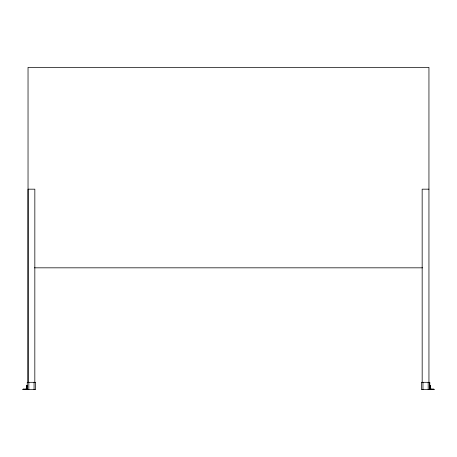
<?xml version="1.0" encoding="UTF-8"?>
<svg xmlns="http://www.w3.org/2000/svg" width="457" height="457" viewBox="0 0 457 457"><rect width="100%" height="100%" fill="white"/><g stroke="black" fill="none" stroke-linecap="round" stroke-linejoin="round"><path stroke-width="0.69" d="M27.254 385.639L27.271 382.32L35.623 382.32L35.623 389.627L22.85 389.627L23.198 389.107L26.826 388.953L26.98 385.799L27.334 385.451M23.33 389.627L23.678 389.107M25.98 389.107L26.506 388.581L26.506 385.799L27.506 385.451L27.506 389.627M428.963 189.169L422.159 189.169L422.177 382.315M34.458 267.825L422.525 267.825M429.729 382.315L429.729 389.627L429.746 382.315L421.377 382.315L421.394 389.627L434.15 389.627L433.802 389.101L430.174 388.953M26.506 385.799L26.98 385.799M431.02 389.101L430.494 388.581L430.494 385.799L429.917 385.554M26.506 388.581L26.98 388.581M22.85 389.455L23.33 389.455M433.567 389.204L434.15 389.455M430.494 385.799L429.494 385.451L429.494 389.627M429.974 385.451L429.974 389.627M428.946 382.315L428.946 67.373L28.037 67.373L28.037 382.32L28.054 189.175L34.841 189.175L34.823 382.32M428.18 382.315L428.18 389.627M422.965 382.315L422.965 389.627M34.064 382.32L34.064 389.627M28.842 382.32L28.842 389.627"/></g></svg>
